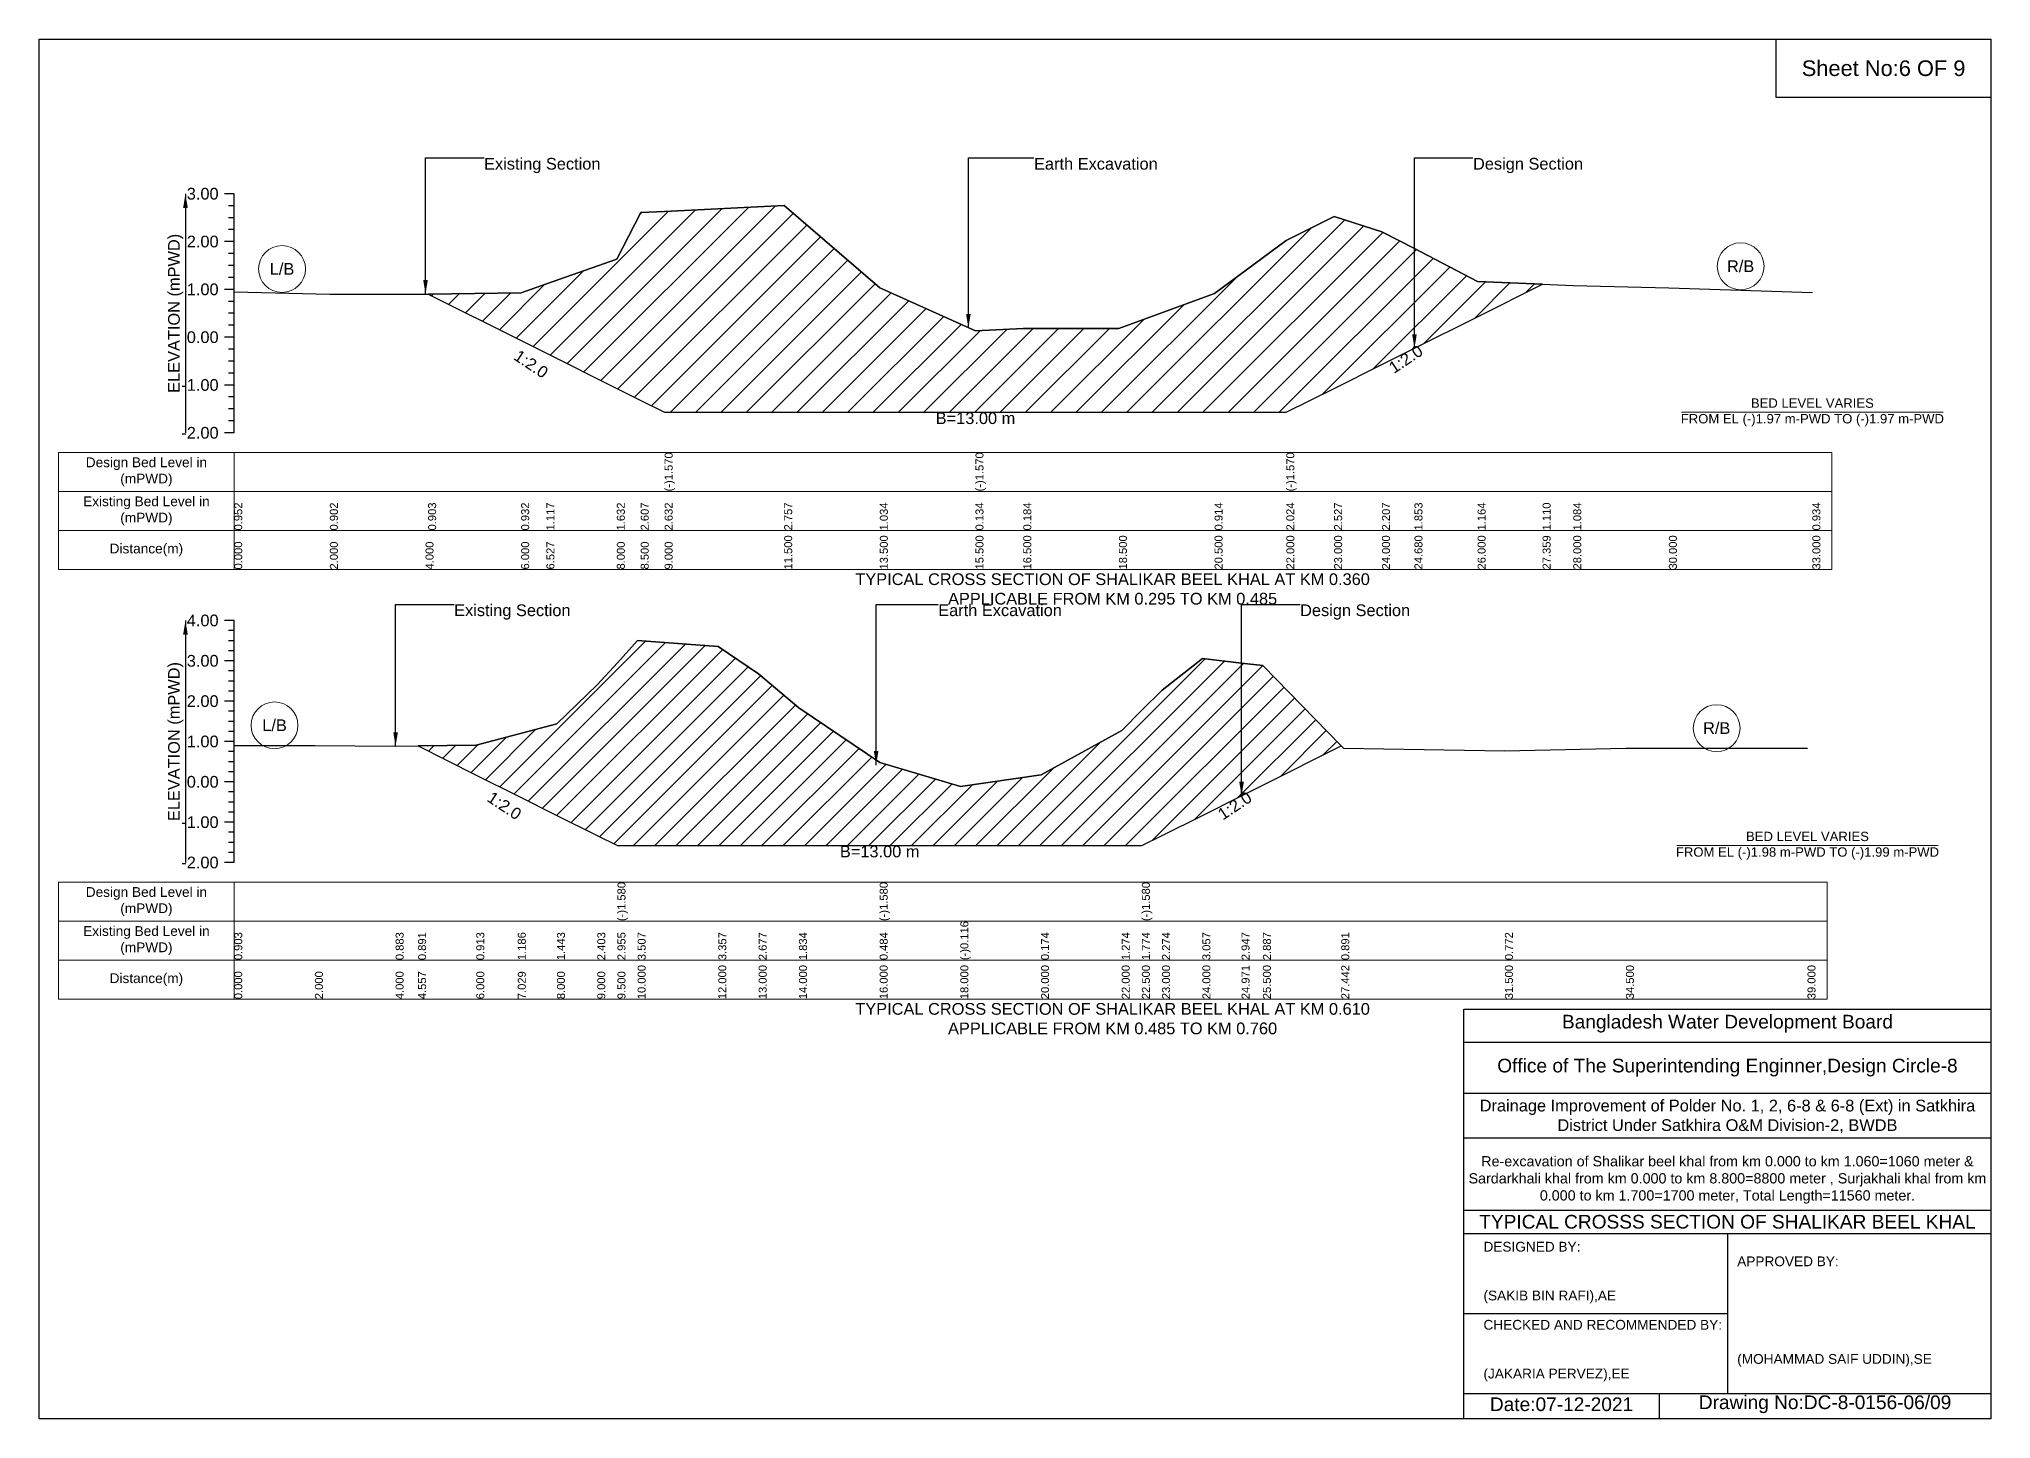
# Model space of a CAD drawing. Header units: inches. Extents: x 93000 to 506000, y -4242 to 0.
# Drawn here: x 380000 to 386000, y -4242 to 0 of the extents above; entities that cross this region are included whole.
import ezdxf

# ---------------------------------------------------------------- set-up
doc = ezdxf.new("R2010")
doc.units = ezdxf.units.IN
doc.header["$LTSCALE"] = 7
doc.header["$MEASUREMENT"] = 0
for name, color, linetype, lineweight in [('Cross section Data Border', 7, 'Continuous', 9), ('Cross Section Labels', 7, 'Continuous', 9), ('Existing_Bed_Level for Xsection', 7, 'Continuous', 25)]:
    doc.layers.add(name, color=color, linetype=linetype, lineweight=lineweight)
doc.styles.get("Standard").update_dxf_attribs({"font": 'arial.ttf'})
doc.dimstyles.get("Standard").update_dxf_attribs({"dimtxt": 0.18, "dimasz": 0.18, "dimexe": 0.18, "dimexo": 0.0625, "dimgap": 0.09, "dimtad": 0, "dimtih": 1, "dimtoh": 1, "dimdec": 4, "dimzin": 0, "dimdsep": 46, "dimtxsty": 'Standard', "dimcen": 0.09, "dimadec": 0, "dimazin": 0, "dimtfac": 1, "dimtdec": 4, "dimtofl": 0, "dimtmove": 0, "dimatfit": 3, "dimfxl": 1, "dimtolj": 1, "dimtzin": 0, "dimarcsym": 0})

msp = doc.modelspace()

# ---------------------------------------------------------------- hatches: boundary and pattern name
at = {"layer": 'Existing_Bed_Level for Xsection'}
h = msp.add_hatch(dxfattribs=at)
h.set_pattern_fill('ANSI31', color=256, scale=441, style=0)
h.paths.add_polyline_path([(381196, -784), (381482, -927), (381559.5, -965.7), (381776, -1074), (381849.5, -1110.7), (381923, -1147.5), (382290.5, -1147.5), (382584.5, -1147.5), (382878.5, -1147.5), (383025.5, -1147.5), (383319.5, -1147.5), (383613.5, -1147.5), (383834, -1147.5), (383981, -1074), (384128, -1000.5), (384227.9, -950.5), (384422, -853.5), (384621.8, -753.6), (384422, -745.6), (384227.9, -644.4), (384128, -592.3), (383981, -545.2), (383834, -619.2), (383613.5, -782.3), (383319.5, -889.6), (383025.5, -889.6), (382878.5, -897), (382584.5, -764.7), (382290.5, -511.4), (381923, -529.8), (381849.5, -533.5), (381776, -676.8), (381559.5, -752.6), (381482, -779.7)])
h = msp.add_hatch(dxfattribs=at)
h.set_pattern_fill('ANSI31', color=256, scale=372, style=0)
h.paths.add_polyline_path([(381165.1, -2173.1), (381344, -2262.5), (381471.6, -2326.3), (381592, -2386.5), (381716, -2448.5), (381778, -2479.5), (381840, -2479.5), (382088, -2479.5), (382212, -2479.5), (382336, -2479.5), (382584, -2479.5), (382832, -2479.5), (383080, -2479.5), (383328, -2479.5), (383390, -2479.5), (383452, -2448.5), (383576, -2386.5), (383696.4, -2326.3), (383762, -2293.5), (384002.9, -2173.1), (383762, -1925.6), (383696.4, -1918.2), (383576, -1904.5), (383452, -2001.6), (383390, -2063.6), (383328, -2125.6), (383080, -2262), (382832, -2298), (382584, -2223.6), (382336, -2056.2), (382212, -1951.7), (382088, -1867.3), (381840, -1848.7), (381778, -1917.2), (381716, -1985.6), (381592, -2104.7), (381471.6, -2136.6), (381344, -2170.4)])

# ---------------------------------------------------------------- linework, layer by layer
for points in [[(380000, 0), (386000, 0), (386000, -4242), (380000, -4242)], [(385340, 0), (386000, 0), (386000, -180), (385340, -180)]]:
    msp.add_lwpolyline(points, close=True)
for points in [[(384380, -4242), (384380, -2982), (386000, -2982)], [(384380, -3084), (386000, -3084)], [(384380, -3240), (386000, -3240)], [(384380, -3378), (386000, -3378)], [(384380, -3600), (386000, -3600)], [(384380, -3672), (386000, -3672)], [(385190, -3672), (385190, -4164)], [(384380, -3918), (385190, -3918)], [(384380, -4164), (386000, -4164)], [(384980, -4164), (384980, -4242)]]:
    msp.add_lwpolyline(points)
at = {"layer": 'Cross section Data Border'}
for points in [[(380060, -1270.7), (385511, -1270.7), (385511, -1630.7), (380060, -1630.7)], [(380060, -2591.6), (385496, -2591.6), (385496, -2951.6), (380060, -2951.6)]]:
    msp.add_lwpolyline(points, close=True, dxfattribs=at)
for points in [[(380600, -1270.7), (380600, -1630.7)], [(380060, -1390.7), (385511, -1390.7)], [(380060, -1510.7), (385511, -1510.7)], [(380600, -2591.6), (380600, -2951.6)], [(380060, -2711.6), (385496, -2711.6)], [(380060, -2831.6), (385496, -2831.6)]]:
    msp.add_lwpolyline(points, dxfattribs=at)
at = {"layer": 'Cross Section Labels'}
for points in [[(385049.1, -1147.5), (385852.9, -1147.5)], [(385034.1, -2479.5), (385837.9, -2479.5)]]:
    msp.add_lwpolyline(points, dxfattribs=at)
for centre in [(380747, -706.9), (385230.5, -698.5), (380724, -2109.6), (385157, -2118.4)]:
    msp.add_circle(centre, 72, dxfattribs=at)
at = {"layer": 'Existing_Bed_Level for Xsection'}
for points in [[(380600, -475.7), (380570, -475.7)], [(380600, -1210.7), (380600, -1063.7), (380600, -916.7), (380600, -769.7), (380600, -622.7), (380600, -475.7)], [(380600, -512.4), (380582, -512.4)], [(380600, -776.8), (380894, -784.1), (381188, -784.1), (381196, -784), (381482, -779.7), (381559.5, -752.6), (381776, -676.8), (381849.5, -533.5), (381923, -529.8), (381923, -529.8), (382290.5, -511.4), (382584.5, -764.7), (382878.5, -897), (382878.5, -897), (383025.5, -889.6), (383319.5, -889.6), (383613.5, -782.3), (383834, -619.2), (383834, -619.2), (383981, -545.2), (384128, -592.3), (384227.9, -644.4), (384422, -745.6), (384621.8, -753.6), (384716, -757.4), (385010, -764.7), (385451, -779.4)], [(380600, -549.2), (380582, -549.2)], [(380600, -585.9), (380582, -585.9)], [(380600, -622.7), (380570, -622.7)], [(380600, -659.4), (380582, -659.4)], [(380600, -696.2), (380582, -696.2)], [(380600, -769.7), (380570, -769.7)], [(380600, -732.9), (380582, -732.9)], [(380600, -806.4), (380582, -806.4)], [(380600, -843.2), (380582, -843.2)], [(380600, -879.9), (380582, -879.9)], [(380600, -916.7), (380570, -916.7)], [(380600, -953.4), (380582, -953.4)], [(380600, -990.2), (380582, -990.2)], [(380600, -1063.7), (380570, -1063.7)], [(380600, -1026.9), (380582, -1026.9)], [(380600, -1100.4), (380582, -1100.4)], [(380600, -1137.2), (380582, -1137.2)], [(380600, -1173.9), (380582, -1173.9)], [(380600, -1210.7), (380570, -1210.7)], [(380600, -1787.6), (380570, -1787.6)], [(380600, -2531.6), (380600, -2407.6), (380600, -2283.6), (380600, -2159.6), (380600, -2035.6), (380600, -1911.6), (380600, -1787.6)], [(380600, -1818.6), (380582, -1818.6)], [(380600, -1849.6), (380582, -1849.6)], [(380600, -2171.6), (380848, -2171.6), (381096, -2174.1), (381165.1, -2173.1), (381344, -2170.4), (381471.6, -2136.6), (381592, -2104.7), (381716, -1985.6), (381778, -1917.2), (381778, -1917.2), (381840, -1848.7), (382088, -1867.3), (382212, -1951.7), (382336, -2056.2), (382584, -2223.6), (382584, -2223.6), (382832, -2298), (383080, -2262), (383328, -2125.6), (383390, -2063.6), (383390, -2063.6), (383452, -2001.6), (383576, -1904.5), (383696.4, -1918.2), (383762, -1925.6), (384002.9, -2173.1), (384010, -2180.4), (384506, -2187.9), (384878, -2180.4), (385436, -2180.4)], [(380600, -1911.6), (380570, -1911.6)], [(380600, -1880.6), (380582, -1880.6)], [(380600, -1942.6), (380582, -1942.6)], [(380600, -1973.6), (380582, -1973.6)], [(380600, -2035.6), (380570, -2035.6)], [(380600, -2004.6), (380582, -2004.6)], [(380600, -2066.6), (380582, -2066.6)], [(380600, -2097.6), (380582, -2097.6)], [(380600, -2159.6), (380570, -2159.6)], [(380600, -2128.6), (380582, -2128.6)], [(380600, -2190.6), (380582, -2190.6)], [(380600, -2221.6), (380582, -2221.6)], [(380600, -2252.6), (380582, -2252.6)], [(380600, -2283.6), (380570, -2283.6)], [(380600, -2314.6), (380582, -2314.6)], [(380600, -2345.6), (380582, -2345.6)], [(380600, -2376.6), (380582, -2376.6)], [(380600, -2407.6), (380570, -2407.6)], [(380600, -2438.6), (380582, -2438.6)], [(380600, -2469.6), (380582, -2469.6)], [(380600, -2500.6), (380582, -2500.6)], [(380600, -2531.6), (380570, -2531.6)]]:
    msp.add_lwpolyline(points, dxfattribs=at)
for points in [[(381196, -784), (381482, -927), (381559.5, -965.7), (381776, -1074), (381849.5, -1110.7), (381923, -1147.5), (381923, -1147.5), (382290.5, -1147.5), (382584.5, -1147.5), (382878.5, -1147.5), (382878.5, -1147.5), (383025.5, -1147.5), (383319.5, -1147.5), (383613.5, -1147.5), (383834, -1147.5), (383834, -1147.5), (383981, -1074), (384128, -1000.5), (384227.9, -950.5), (384422, -853.5), (384621.8, -753.6), (384621.8, -753.6), (384621.8, -753.6), (384422, -745.6), (384227.9, -644.4), (384128, -592.3), (383981, -545.2), (383834, -619.2), (383834, -619.2), (383613.5, -782.3), (383319.5, -889.6), (383025.5, -889.6), (382878.5, -897), (382878.5, -897), (382584.5, -764.7), (382290.5, -511.4), (381923, -529.8), (381923, -529.8), (381849.5, -533.5), (381776, -676.8), (381559.5, -752.6), (381482, -779.7)], [(381165.1, -2173.1), (381344, -2262.5), (381471.6, -2326.3), (381592, -2386.5), (381716, -2448.5), (381778, -2479.5), (381778, -2479.5), (381840, -2479.5), (382088, -2479.5), (382212, -2479.5), (382336, -2479.5), (382584, -2479.5), (382584, -2479.5), (382832, -2479.5), (383080, -2479.5), (383328, -2479.5), (383390, -2479.5), (383390, -2479.5), (383452, -2448.5), (383576, -2386.5), (383696.4, -2326.3), (383762, -2293.5), (384002.9, -2173.1), (383762, -1925.6), (383696.4, -1918.2), (383576, -1904.5), (383452, -2001.6), (383390, -2063.6), (383390, -2063.6), (383328, -2125.6), (383080, -2262), (382832, -2298), (382584, -2223.6), (382584, -2223.6), (382336, -2056.2), (382212, -1951.7), (382088, -1867.3), (381840, -1848.7), (381778, -1917.2), (381778, -1917.2), (381716, -1985.6), (381592, -2104.7), (381471.6, -2136.6), (381344, -2170.4)]]:
    msp.add_lwpolyline(points, close=True, dxfattribs=at)

# ---------------------------------------------------------------- texts
at = {"attachment_point": 5}
for s, insert, char_height in [('Sheet No:6 OF 9', (385670, -90), 48), ('Bangladesh Water Development Board', (385190, -3027), 42), ('Office of The Superintending Enginner,Design Circle-8', (385190, -3162), 42)]:
    msp.add_mtext(s, dxfattribs=dict(at, insert=insert, char_height=char_height))
for s, insert, char_height, width, attachment_point in [('Drainage Improvement of Polder No. 1, 2, 6-8 & 6-8 (Ext) in Satkhira District Under Satkhira O&M Division-2, BWDB', (385190, -3312), 36, 1680, 5), ('Re-excavation of Shalikar beel khal from km 0.000 to km 1.060=1060 meter & Sardarkhali khal from km 0.000 to km 8.800=8800 meter , Surjakhali khal from km 0.000 to km 1.700=1700 meter, Total Length=11560 meter.', (385190, -3507), 31.4683, 1620, 5), ('TYPICAL CROSSS SECTION OF SHALIKAR BEEL KHAL', (385190, -3636), 42, 1680, 5), ('DESIGNED BY:^J^J^J(SAKIB BIN RAFI),AE', (384440, -3792), 30, 840, 4), ('APPROVED BY:^J^J^J^J^J^J(MOHAMMAD SAIF UDDIN),SE', (385220, -3912), 30, 840, 4), ('CHECKED AND RECOMMENDED BY:^J^J^J(JAKARIA PERVEZ),EE', (384440, -4032), 30, 840, 4), ('Date:07-12-2021', (384680, -4197), 42, 840, 5), ('Drawing No:DC-8-0156-06/09', (385490, -4197), 42, 1320, 5)]:
    msp.add_mtext(s, dxfattribs=dict(insert=insert, char_height=char_height, width=width, attachment_point=attachment_point))
at = {"layer": 'Cross section Data Border', "char_height": 30, "width": 480, "attachment_point": 5}
for s, insert in [('Design Bed Level in (mPWD)', (380330, -1330.7)), ('Existing Bed Level in (mPWD)', (380330, -1450.7)), ('Distance(m)', (380330, -1570.7)), ('Design Bed Level in (mPWD)', (380330, -2651.6)), ('Existing Bed Level in (mPWD)', (380330, -2771.6)), ('Distance(m)', (380330, -2891.6))]:
    msp.add_mtext(s, dxfattribs=dict(at, insert=insert))
at = {"layer": 'Cross Section Labels'}
for s, insert, char_height, attachment_point in [('Existing Section', (381368, -365.4), 36, 1), ('Earth Excavation', (383058.5, -365.4), 36, 1), ('Design Section', (384407.9, -365.4), 36, 1), ('L/B', (380747, -706.9), 36, 5), ('R/B', (385230.5, -698.5), 36, 5), ('BED LEVEL VARIES ^JFROM EL (-)1.97 m-PWD TO (-)1.97 m-PWD', (385451, -1147.5), 28.8, 5), ('B=13.00 m', (382878.5, -1147.5), 36, 2), ('TYPICAL CROSS SECTION OF SHALIKAR BEEL KHAL AT KM 0.360^JAPPLICABLE FROM KM 0.295 TO KM 0.485', (383300, -1690.7), 36, 5), ('Existing Section', (381276, -1738), 36, 1), ('Earth Excavation', (382764, -1738), 36, 1), ('Design Section', (383876.4, -1738), 36, 1), ('L/B', (380724, -2109.6), 36, 5), ('R/B', (385157, -2118.4), 36, 5), ('BED LEVEL VARIES ^JFROM EL (-)1.98 m-PWD TO (-)1.99 m-PWD', (385436, -2479.5), 28.8, 5), ('B=13.00 m', (382584, -2479.5), 36, 2), ('TYPICAL CROSS SECTION OF SHALIKAR BEEL KHAL AT KM 0.610^JAPPLICABLE FROM KM 0.485 TO KM 0.760', (383300, -3011.6), 36, 5)]:
    msp.add_mtext(s, dxfattribs=dict(at, insert=insert, char_height=char_height, attachment_point=attachment_point))
at = {"layer": 'Cross Section Labels', "char_height": 36, "attachment_point": 2}
for insert, rotation in [((384191.2, -968.9), 33.69007), ((381522.7, -984.1), 326.30993), ((381440.6, -2341.8), 326.30993), ((383665.4, -2341.8), 33.69007)]:
    msp.add_mtext('1:2.0', dxfattribs=dict(at, insert=insert, rotation=rotation))
at = {"layer": 'Existing_Bed_Level for Xsection', "char_height": 36, "attachment_point": 6}
for s, insert in [('3.00', (380552, -475.7)), ('2.00', (380552, -622.7)), ('1.00', (380552, -769.7)), ('0.00', (380552, -916.7)), ('-1.00', (380552, -1063.7)), ('-2.00', (380552, -1210.7)), ('4.00', (380552, -1787.6)), ('3.00', (380552, -1911.6)), ('2.00', (380552, -2035.6)), ('1.00', (380552, -2159.6)), ('0.00', (380552, -2283.6)), ('-1.00', (380552, -2407.6)), ('-2.00', (380552, -2531.6))]:
    msp.add_mtext(s, dxfattribs=dict(at, insert=insert))
at = {"layer": 'Existing_Bed_Level for Xsection', "rotation": 90}
for s, insert, char_height, attachment_point in [('ELEVATION (mPWD)', (380420, -843.2), 36, 5), ('(-)1.570', (381923, -1390.7), 24.6, 1), ('(-)1.570', (382878.5, -1390.7), 24.6, 1), ('(-)1.570', (383834, -1390.7), 24.6, 1), ('0.952', (380600, -1510.7), 24.6, 1), ('0.902', (380894, -1510.7), 24.6, 1), ('0.903', (381196, -1510.7), 24.6, 1), ('0.932', (381482, -1510.7), 24.6, 1), ('1.117', (381559.5, -1510.7), 24.6, 1), ('1.632', (381776, -1510.7), 24.6, 1), ('2.607', (381849.5, -1510.7), 24.6, 1), ('2.632', (381923, -1510.7), 24.6, 1), ('2.757', (382290.5, -1510.7), 24.6, 1), ('1.034', (382584.5, -1510.7), 24.6, 1), ('0.134', (382878.5, -1510.7), 24.6, 1), ('0.184', (383025.5, -1510.7), 24.6, 1), ('0.914', (383613.5, -1510.7), 24.6, 1), ('2.024', (383834, -1510.7), 24.6, 1), ('2.527', (383981, -1510.7), 24.6, 1), ('2.207', (384128, -1510.7), 24.6, 1), ('1.853', (384227.9, -1510.7), 24.6, 1), ('1.164', (384422, -1510.7), 24.6, 1), ('1.110', (384621.8, -1510.7), 24.6, 1), ('1.084', (384716, -1510.7), 24.6, 1), ('0.934', (385451, -1510.7), 24.6, 1), ('0.000', (380600, -1630.7), 24.6, 1), ('2.000', (380894, -1630.7), 24.6, 1), ('4.000', (381188, -1630.7), 24.6, 1), ('6.000', (381482, -1630.7), 24.6, 1), ('6.527', (381559.5, -1630.7), 24.6, 1), ('8.000', (381776, -1630.7), 24.6, 1), ('8.500', (381849.5, -1630.7), 24.6, 1), ('9.000', (381923, -1630.7), 24.6, 1), ('11.500', (382290.5, -1630.7), 24.6, 1), ('13.500', (382584.5, -1630.7), 24.6, 1), ('15.500', (382878.5, -1630.7), 24.6, 1), ('16.500', (383025.5, -1630.7), 24.6, 1), ('18.500', (383319.5, -1630.7), 24.6, 1), ('20.500', (383613.5, -1630.7), 24.6, 1), ('22.000', (383834, -1630.7), 24.6, 1), ('23.000', (383981, -1630.7), 24.6, 1), ('24.000', (384128, -1630.7), 24.6, 1), ('24.680', (384227.9, -1630.7), 24.6, 1), ('26.000', (384422, -1630.7), 24.6, 1), ('27.359', (384621.8, -1630.7), 24.6, 1), ('28.000', (384716, -1630.7), 24.6, 1), ('30.000', (385010, -1630.7), 24.6, 1), ('33.000', (385451, -1630.7), 24.6, 1), ('ELEVATION (mPWD)', (380420, -2159.6), 36, 5), ('(-)1.580', (381778, -2711.6), 24.6, 1), ('(-)1.580', (382584, -2711.6), 24.6, 1), ('(-)1.580', (383390, -2711.6), 24.6, 1), ('0.903', (380600, -2831.6), 24.6, 1), ('0.883', (381096, -2831.6), 24.6, 1), ('0.891', (381165.1, -2831.6), 24.6, 1), ('0.913', (381344, -2831.6), 24.6, 1), ('1.186', (381471.6, -2831.6), 24.6, 1), ('1.443', (381592, -2831.6), 24.6, 1), ('2.403', (381716, -2831.6), 24.6, 1), ('2.955', (381778, -2831.6), 24.6, 1), ('3.507', (381840, -2831.6), 24.6, 1), ('3.357', (382088, -2831.6), 24.6, 1), ('2.677', (382212, -2831.6), 24.6, 1), ('1.834', (382336, -2831.6), 24.6, 1), ('0.484', (382584, -2831.6), 24.6, 1), ('(-)0.116', (382832, -2831.6), 24.6, 1), ('0.174', (383080, -2831.6), 24.6, 1), ('1.274', (383328, -2831.6), 24.6, 1), ('1.774', (383390, -2831.6), 24.6, 1), ('2.274', (383452, -2831.6), 24.6, 1), ('3.057', (383576, -2831.6), 24.6, 1), ('2.947', (383696.4, -2831.6), 24.6, 1), ('2.887', (383762, -2831.6), 24.6, 1), ('0.891', (384002.9, -2831.6), 24.6, 1), ('0.772', (384506, -2831.6), 24.6, 1), ('0.000', (380600, -2951.6), 24.6, 1), ('2.000', (380848, -2951.6), 24.6, 1), ('4.000', (381096, -2951.6), 24.6, 1), ('4.557', (381165.1, -2951.6), 24.6, 1), ('6.000', (381344, -2951.6), 24.6, 1), ('7.029', (381471.6, -2951.6), 24.6, 1), ('8.000', (381592, -2951.6), 24.6, 1), ('9.000', (381716, -2951.6), 24.6, 1), ('9.500', (381778, -2951.6), 24.6, 1), ('10.000', (381840, -2951.6), 24.6, 1), ('12.000', (382088, -2951.6), 24.6, 1), ('13.000', (382212, -2951.6), 24.6, 1), ('14.000', (382336, -2951.6), 24.6, 1), ('16.000', (382584, -2951.6), 24.6, 1), ('18.000', (382832, -2951.6), 24.6, 1), ('20.000', (383080, -2951.6), 24.6, 1), ('22.000', (383328, -2951.6), 24.6, 1), ('22.500', (383390, -2951.6), 24.6, 1), ('23.000', (383452, -2951.6), 24.6, 1), ('24.000', (383576, -2951.6), 24.6, 1), ('24.971', (383696.4, -2951.6), 24.6, 1), ('25.500', (383762, -2951.6), 24.6, 1), ('27.442', (384002.9, -2951.6), 24.6, 1), ('31.500', (384506, -2951.6), 24.6, 1), ('34.500', (384878, -2951.6), 24.6, 1), ('39.000', (385436, -2951.6), 24.6, 1)]:
    msp.add_mtext(s, dxfattribs=dict(at, insert=insert, char_height=char_height, attachment_point=attachment_point))

# ---------------------------------------------------------------- leaders
at = {"layer": 'Cross Section Labels', "annotation_type": 0, "has_hookline": 1, "hookline_direction": 0}
for points, text_width in [([(381188, -784.1), (381188, -365.4), (381367.9, -365.4)], 350.4), ([(382856.7, -888.2), (382856.7, -365.4), (383058.4, -365.4)], 372.7), ([(384227.9, -950.5), (384227.9, -365.4), (384407.8, -365.4)], 330.9), ([(381096, -2174.1), (381096, -1738), (381275.9, -1738)], 350.4), ([(382573.1, -2231.7), (382573.1, -1738), (382763.9, -1738)], 372.7), ([(383696.4, -2326.3), (383696.4, -1738), (383876.3, -1738)], 330.9)]:
    msp.add_leader(points, dimstyle='Standard', override={"dimasz": 43.2}, dxfattribs=dict(at, text_width=text_width))
at = {"layer": 'Existing_Bed_Level for Xsection'}
for points in [[(380450, -475.7), (380450, -1210.7)], [(380450, -1787.6), (380450, -2531.6)]]:
    msp.add_leader(points, dimstyle='Standard', override={"dimasz": 43.2}, dxfattribs=at)

doc.saveas('drawing.dxf')
